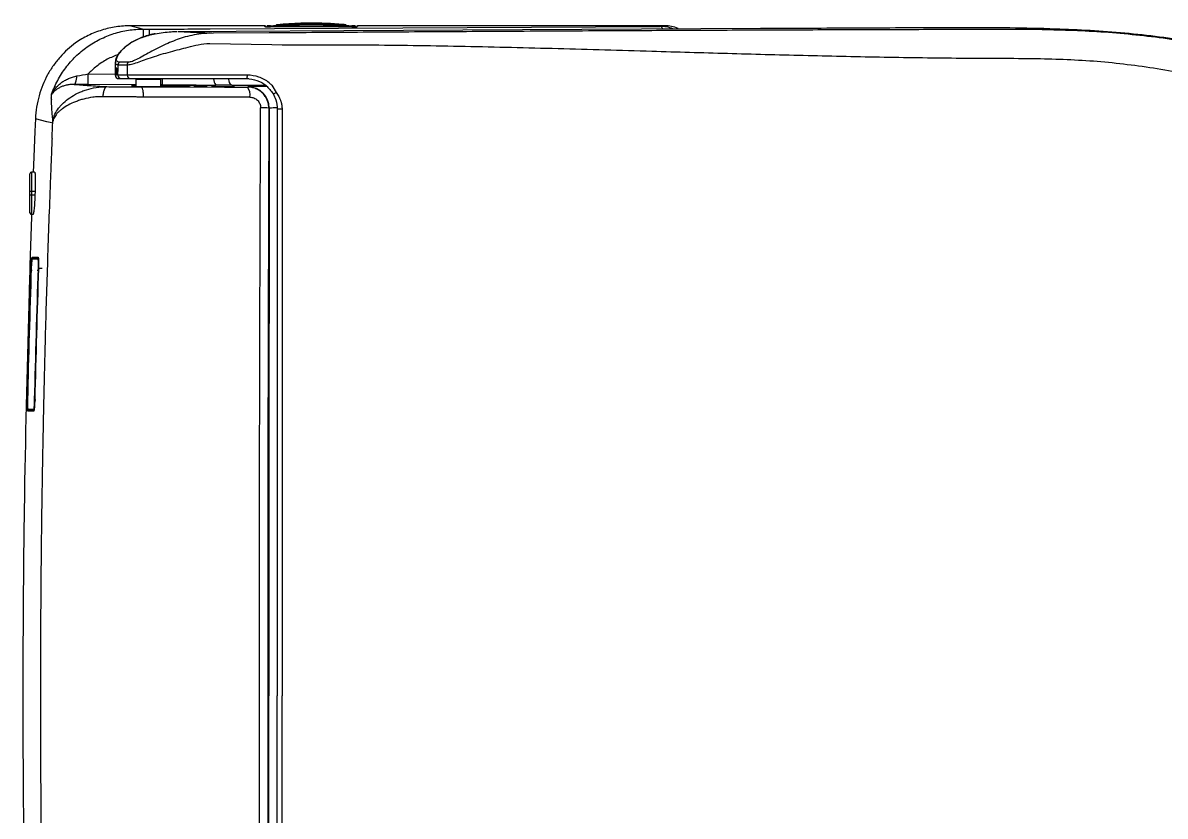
# Model space of a CAD drawing. Header units: millimetres. Extents: x 136 to 1356, y 36 to 868.
# Drawn here: x 136.5 to 460.3, y 643.4 to 868.3 of the extents above; entities that cross this region are included whole.
import ezdxf

# ---------------------------------------------------------------- set-up
doc = ezdxf.new("R2010")
doc.units = ezdxf.units.MM
doc.header["$LTSCALE"] = 20

msp = doc.modelspace()

# ---------------------------------------------------------------- linework, layer by layer
at = {"color": 7, "linetype": 'Continuous', "lineweight": 25}
for p, q in [((204.41, 867.5), (167.04, 867.5)), ((170.62, 866.56), (172.4, 866.56)), ((170.62, 866.56), (170.62, 864.35)), ((172.4, 864.87), (172.4, 866.56)), ((189.58, 866.61), (317.07, 867.32)), ((206.33, 865.46), (190.42, 865.39)), ((205.11, 867.24), (205.11, 867.49)), ((205.71, 867.49), (205.71, 867.24)), ((205.71, 867.22), (205.71, 867.24)), ((208.76, 865.47), (206.33, 865.46)), ((206.71, 867.5), (208.21, 867.5)), ((229.71, 867.22), (206.71, 867.22)), ((206.71, 867.22), (206.71, 867.21)), ((229.71, 867.21), (206.71, 867.21)), ((207.51, 867.3), (207.51, 867.45)), ((207.59, 867.29), (207.59, 867.29)), ((208.21, 867.33), (208.21, 867.48)), ((208.21, 867.27), (208.21, 867.33)), ((208.48, 867.78), (208.48, 867.62)), ((209.21, 867.38), (209.18, 867.68)), ((209.21, 867.38), (209.21, 867.27)), ((227.21, 867.27), (209.21, 867.27)), ((227.21, 867.38), (227.24, 867.68)), ((227.21, 867.27), (227.21, 867.38)), ((227.94, 867.62), (227.94, 867.78)), ((228.21, 867.5), (229.71, 867.5)), ((228.21, 867.48), (228.21, 867.33)), ((228.21, 867.33), (228.21, 867.27)), ((228.83, 867.29), (228.83, 867.29)), ((228.91, 867.45), (228.91, 867.3)), ((229.71, 867.21), (229.71, 867.22)), ((230.71, 867.49), (230.71, 867.24)), ((230.71, 867.24), (230.71, 867.22)), ((231.31, 867.49), (231.31, 867.24)), ((318.38, 867.5), (232.01, 867.5)), ((317.07, 867.32), (318.38, 867.5)), ((189.46, 862.5), (207.07, 862.15)), ((207.07, 862.15), (210.02, 862.1)), ((162.66, 855.5), (162.65, 853.51)), ((162.67, 857.24), (162.66, 855.5)), ((163.1, 855.5), (162.69, 855.5)), ((162.79, 857.32), (162.78, 857.24)), ((163.09, 853.51), (163.1, 855.5)), ((163.45, 856.45), (166.03, 856.41)), ((166.31, 857.13), (163.74, 857.17)), ((166.03, 856.41), (166.05, 853.5)), ((154.98, 850.85), (154.99, 853.85)), ((154.99, 853.85), (162.65, 853.81)), ((163.43, 853.5), (163.09, 853.51)), ((166.05, 853.5), (163.43, 853.5)), ((164.18, 852.5), (164.37, 852.5)), ((164.37, 852.5), (166.99, 852.5)), ((168.48, 852.3), (168.48, 850.33)), ((175.48, 852.3), (168.48, 852.3)), ((175.48, 852.3), (175.48, 850.25)), ((176.08, 850.73), (176.09, 852.49)), ((183.15, 852.5), (199.89, 852.5)), ((168.48, 850.78), (154.98, 850.85)), ((176.08, 850.73), (175.48, 850.74)), ((184.08, 850.64), (181.4, 850.61)), ((184.08, 850.64), (184.08, 850.54)), ((184.93, 850.5), (188.74, 850.5)), ((200.39, 850.15), (200.2, 850.12)), ((207.03, 850.63), (208.25, 848.58)), ((144.58, 846.67), (144.56, 846.6)), ((206.21, 844.13), (206.33, 844.15)), ((144.93, 839.85), (144.17, 840.05)), ((138.93, 826), (138.93, 820.5)), ((139.81, 826), (138.93, 826)), ((138.48, 820.5), (138.48, 825.55)), ((138.48, 819.5), (138.48, 820.5)), ((138.93, 820.5), (138.48, 820.5)), ((138.93, 819.5), (138.48, 819.5)), ((138.48, 814.45), (138.48, 819.5)), ((138.93, 820.5), (138.93, 819.5)), ((139.95, 820.5), (138.93, 820.5)), ((139.91, 819.5), (138.93, 819.5)), ((138.93, 819.5), (138.93, 814)), ((139.95, 820.5), (139.91, 819.5)), ((139.33, 814), (138.93, 814)), ((140.78, 801.37), (139.12, 801.37)), ((139.14, 801.86), (140.8, 801.86)), ((139.42, 801.66), (140.87, 801.66)), ((138.88, 798.16), (139.15, 798.16)), ((140.53, 798.16), (140.81, 798.16)), ((140.88, 798.67), (141.17, 798.66)), ((141.98, 798.66), (141.17, 798.66)), ((138.23, 792.01), (138.29, 792.01)), ((138.23, 792.01), (138.23, 792.01)), ((138.04, 763.33), (137.88, 763.33)), ((139.81, 763.33), (139.66, 763.33)), ((139.82, 761.47), (140.12, 761.46)), ((139.56, 758.26), (137.9, 758.26)), ((137.91, 758.77), (139.57, 758.77)), ((139.63, 758.46), (138.21, 758.46))]:
    msp.add_line(p, q, dxfattribs=at)
at = {"color": 7, "linetype": 'Continuous', "lineweight": 25, "flags": 128}
for points in [[(167.04, 867.5), (169.37, 866.89), (170.62, 866.56)], [(180.43, 865.86), (185.82, 865.61), (190.42, 865.39)], [(187.46, 865.9), (189.36, 865.91), (196.98, 865.95), (227.43, 866.12), (345.56, 866.79)], [(205.18, 867.23), (205.17, 867.24), (205.11, 867.24)], [(207.61, 867.29), (207.61, 867.29), (207.51, 867.3)], [(228.91, 867.3), (228.81, 867.29), (228.81, 867.29)], [(231.24, 867.23), (231.25, 867.24), (231.31, 867.24)], [(163.43, 853.5), (163.45, 855.49), (163.45, 856.45)], [(200.11, 853.53), (198.16, 853.53), (190.35, 853.53), (183.37, 853.53)], [(195.67, 850.67), (195.51, 850.73), (195.35, 850.88), (195.2, 851.12), (195.07, 851.45), (194.96, 851.84), (194.87, 852.29), (194.84, 852.49)], [(170.06, 850.17), (183.95, 850.14), (193.6, 850.13), (200.2, 850.12)], [(195.67, 850.67), (195.11, 850.67), (194.55, 850.67), (193.99, 850.67), (193.43, 850.67), (192.86, 850.67), (192.3, 850.68), (191.73, 850.68), (191.16, 850.68)], [(200.84, 847.23), (198.04, 847.24), (186.33, 847.26), (170.7, 847.28)], [(144.17, 840.05), (143.24, 840.29), (140.04, 841.14)]]:
    msp.add_lwpolyline(points, dxfattribs=at)
at = {"color": 7, "linetype": 'Continuous', "lineweight": 25}
for centre, radius, start, end in [((205.11, 867.19), 0.3, 7.5459, 90.004), ((207.51, 866.95), 0.5, 40.9588, 90.0011), ((208.51, 867.48), 0.3, 95.5635, 179.9962), ((208.51, 867.33), 0.3, 95.5635, 179.9962), ((227.91, 867.48), 0.3, 0.0038, 84.4365), ((227.91, 867.33), 0.3, 0.0038, 84.4365), ((228.91, 866.95), 0.5, 89.9987, 139.0414), ((231.31, 867.19), 0.3, 89.996, 172.4541), ((316.82, 866.2), 1.15, 27.6068, 77.4499), ((164.49, 856.46), 1.04, 136.6827, 180.1894), ((163.65, 853.5), 1, 181.274, 270), ((164.4, 853.47), 0.969, 178.1278, 267.9967), ((167.02, 853.47), 0.969, 178.1266, 267.9953), ((193.36, 852.4), 2.8, 178.1877, 218.0525), ((198.77, 853.28), 1.36, 325.275, 10.557), ((196.97, 847.88), 3.92, 350.4382, 34.6673), ((200.33, 844.15), 6, 359.9951, 89.471), ((204.22, 827.47), 16.77, 83.1838, 91.1557), ((209.52, 834.39), 9.46, 87.4273, 95.6594), ((138.93, 825.55), 0.45, 90, 180), ((138.93, 814.45), 0.45, 180, 270), ((139.42, 801.36), 0.3, 90.0618, 178.1089), ((141.09, 801.36), 0.3, 134.663, 178.0571), ((138.21, 758.76), 0.3, 178.6445, 269.9333), ((139.87, 758.76), 0.3, 178.7001, 221.6234)]:
    msp.add_arc(centre, radius, start, end, dxfattribs=at)
for centre, major_axis, ratio, start_param, end_param in [((171.98, 867.33), (50.06, -0.01), 0.015343, 4.720712, 5.071765), ((204.41, 867.49), (0.7, 0), 0.017455, 0, 1.570796), ((206.71, 867.24), (1.6, 0), 0.017455, 3.141593, 4.712389), ((206.71, 867.49), (1, 0), 0.017455, 1.570796, 3.141593), ((206.71, 867.24), (1, 0), 0.017455, 3.141593, 4.712389), ((208.61, 867.45), (1.1, 0), 0.017455, 1.942965, 3.141593), ((209.21, 867.3), (1.7, 0), 0.017455, 3.141593, 4.712389), ((227.21, 867.3), (1.7, 0), 0.017455, 4.712389, 6.283185), ((227.81, 867.45), (1.1, 0), 0.017455, 0, 1.198628), ((229.71, 867.49), (1, 0), 0.017455, 0, 1.570796), ((229.71, 867.24), (1.6, 0), 0.017455, 4.712389, 6.283185), ((229.71, 867.24), (1, 0), 0.017455, 4.712389, 6.283185), ((232.01, 867.49), (0.7, 0), 0.017455, 1.570796, 3.141593), ((316.96, 857.31), (9.64, 3.27), 0.981392, 0.867761, 1.23895), ((318.36, 857.5), (10, 1.33), 0.991812, 1.045927, 1.437837), ((175.48, 850.5), (8.25, -0.05), 0.017455, 2.58401, 3.699372), ((175.48, 850.5), (14, -0.08), 0.017455, 4.188889, 4.712487), ((175.48, 850.5), (8.25, -0.05), 0.017455, 5.024834, 7.85408), ((175.48, 850.5), (8.25, -0.05), 0.017455, 4.712487, 5.024834), ((175.58, 851.66), (60.48, -0.35), 0.015296, 4.720798, 4.972996), ((175.48, 850.5), (10, -0.06), 0.017455, 0.334554, 0.938024), ((175.48, 850.5), (14, -0.08), 0.017455, 0.328236, 0.909346), ((1468.61, 851.64), (9404.38, 0.02), 0.000103, 4.576616, 4.577633)]:
    msp.add_ellipse(centre, major_axis=major_axis, ratio=ratio, start_param=start_param, end_param=end_param, dxfattribs=at)
for points, knots in [([(227.84, 867.79), (227.64, 867.81), (226.64, 867.9), (222.45, 868.23), (216.21, 868.38), (210.8, 867.96), (208.58, 867.79)], [0, 0, 0, 0, 0.031117, 0.155592, 0.654028, 1, 1, 1, 1]), ([(209.18, 867.68), (209.38, 867.7), (210.38, 867.78), (214.57, 868.08), (220.41, 868.18), (225.42, 867.81), (227.24, 867.68)], [0, 0, 0, 0, 0.033197, 0.165993, 0.697752, 1, 1, 1, 1]), ([(144.64, 848.11), (145.11, 849.46), (145.68, 850.76), (146.68, 852.64), (147.04, 853.25), (147.81, 854.45), (148.22, 855.04), (149.49, 856.73), (150.42, 857.79), (151.94, 859.26), (152.47, 859.74), (153.56, 860.65), (154.13, 861.08), (155.86, 862.31), (157.07, 863.03), (158.96, 863.98), (159.61, 864.27), (160.92, 864.8), (161.59, 865.04), (163.62, 865.69), (165, 866.01), (167.78, 866.45), (169.19, 866.56), (170.62, 866.56)], [0, 0, 0, 0, 0.125, 0.125, 0.1875, 0.1875, 0.25, 0.25, 0.375, 0.375, 0.4375, 0.4375, 0.5, 0.5, 0.625, 0.625, 0.6875, 0.6875, 0.75, 0.75, 0.875, 0.875, 1, 1, 1, 1]), ([(167.04, 867.5), (165.65, 867.5), (164.27, 867.39), (161.54, 866.98), (160.2, 866.67), (158.21, 866.05), (157.54, 865.82), (156.25, 865.31), (155.62, 865.03), (153.75, 864.12), (152.55, 863.43), (151.4, 862.63)], [0, 0, 0, 0, 0.25, 0.25, 0.5, 0.5, 0.625, 0.625, 0.75, 0.75, 1, 1, 1, 1]), ([(173.96, 865.23), (173.87, 865.22), (173.17, 865.1), (171.87, 864.75), (170.11, 864.18), (168.47, 863.45), (166.95, 862.6), (165.61, 861.64), (164.46, 860.6), (163.55, 859.5), (162.97, 858.48), (162.7, 857.77), (162.7, 857.39), (162.7, 857.31)], [0, 0, 0, 0, 0.01364, 0.114017, 0.215708, 0.320185, 0.426387, 0.536883, 0.649749, 0.766157, 0.883077, 0.977794, 1, 1, 1, 1]), ([(163.74, 857.17), (163.47, 857.24), (162.9, 857.41), (163.09, 858.47), (163.75, 859.64), (164.94, 861.07), (167.01, 862.71), (170.2, 864.31), (172.7, 864.93), (173.96, 865.24)], [0, 0, 0, 0, 0.1224683, 0.2657643, 0.369169, 0.4726873, 0.6574592, 0.8284438, 1, 1, 1, 1]), ([(173.96, 865.24), (175.47, 865.48), (177.53, 865.82), (179.59, 865.85), (180.15, 865.86)], [0, 0, 0, 0, 0.730999, 1, 1, 1, 1]), ([(180.43, 865.86), (180.55, 865.86), (182.92, 865.87), (185.25, 865.88), (187.46, 865.9)], [0, 0, 0, 0, 0.0476798, 1, 1, 1, 1]), ([(190.17, 865.39), (189.12, 865.35), (187.17, 865.28), (184.41, 864.83), (182.73, 864.37), (181.91, 864.14)], [0, 0, 0, 0, 0.377587, 0.69581, 1, 1, 1, 1]), ([(205.39, 867.29), (205.38, 867.32), (205.35, 867.37), (205.31, 867.4), (205.3, 867.42)], [0, 0, 0, 0, 0.563562, 1, 1, 1, 1]), ([(209.21, 867.38), (209.13, 867.37), (208.95, 867.36), (208.66, 867.35), (208.41, 867.33), (208.24, 867.32), (208.22, 867.32), (208.21, 867.33)], [0, 0, 0, 0, 0.144958, 0.359285, 0.572921, 0.78643, 1, 1, 1, 1]), ([(208.6, 867.79), (208.59, 867.79), (208.56, 867.79), (208.52, 867.78), (208.49, 867.78), (208.47, 867.78), (208.45, 867.77), (208.42, 867.77), (208.37, 867.74), (208.32, 867.72), (208.31, 867.7), (208.3, 867.7)], [0, 0, 0, 0, 0.107114, 0.227941, 0.354337, 0.452608, 0.506941, 0.594201, 0.762706, 0.978953, 1, 1, 1, 1]), ([(208.58, 867.79), (208.57, 867.79), (208.55, 867.79), (208.52, 867.78), (208.49, 867.78), (208.48, 867.78), (208.48, 867.78), (208.48, 867.78)], [0, 0, 0, 0, 0.216351, 0.432574, 0.648354, 0.863098, 1, 1, 1, 1]), ([(208.48, 867.62), (208.49, 867.62), (208.5, 867.62), (208.62, 867.63), (208.8, 867.64), (209, 867.66), (209.13, 867.67), (209.18, 867.68)], [0, 0, 0, 0, 0.21308, 0.426286, 0.639961, 0.854669, 1, 1, 1, 1]), ([(422.1, 866.44), (414.74, 866.43), (400.03, 866.42), (378.12, 866.35), (356.37, 866.28), (334.79, 866.19), (311.6, 866.09), (286.82, 865.96), (260.54, 865.81), (234.51, 865.65), (217.34, 865.53), (208.76, 865.47)], [0, 0, 0, 0, 0.100333, 0.200505, 0.300528, 0.400464, 0.50038, 0.625369, 0.750369, 0.8752, 1, 1, 1, 1]), ([(227.21, 867.38), (224.22, 867.58), (218.22, 867.99), (212.22, 867.58), (209.21, 867.38)], [0, 0, 0, 0, 0.497965, 1, 1, 1, 1]), ([(228.21, 867.33), (228.2, 867.32), (228.19, 867.32), (228.07, 867.33), (227.85, 867.34), (227.55, 867.36), (227.32, 867.37), (227.21, 867.38)], [0, 0, 0, 0, 0.139314, 0.353701, 0.568927, 0.784534, 1, 1, 1, 1]), ([(227.24, 867.68), (227.31, 867.67), (227.47, 867.66), (227.68, 867.64), (227.84, 867.63), (227.93, 867.62), (227.93, 867.62), (227.94, 867.62)], [0, 0, 0, 0, 0.215998, 0.431882, 0.64702, 0.861011, 1, 1, 1, 1]), ([(228.06, 867.74), (228.05, 867.74), (228.02, 867.76), (227.99, 867.77), (227.96, 867.77), (227.95, 867.78), (227.93, 867.78), (227.9, 867.78), (227.87, 867.79), (227.84, 867.79), (227.84, 867.79)], [0, 0, 0, 0, 0.176254, 0.324826, 0.420267, 0.474377, 0.54502, 0.758744, 0.917236, 1, 1, 1, 1]), ([(227.94, 867.78), (227.94, 867.78), (227.93, 867.78), (227.92, 867.78), (227.89, 867.78), (227.86, 867.79), (227.85, 867.79), (227.84, 867.79)], [0, 0, 0, 0, 0.213318, 0.426745, 0.641019, 0.856497, 1, 1, 1, 1]), ([(345.56, 866.79), (346.51, 866.79), (348.42, 866.8), (350.41, 866.8), (351.42, 866.8)], [0, 0, 0, 0, 0.493877, 1, 1, 1, 1]), ([(351.42, 866.8), (360.06, 866.84), (377.34, 866.92), (403.26, 867.08), (427.11, 866.92), (448.89, 865.7), (468.49, 863.21), (487.89, 859.48), (505.68, 854.83), (521.87, 849.53), (536.49, 843.84), (550.78, 837.33), (564.65, 830.01), (577.33, 822.3), (588.84, 814.31), (599.25, 806.19), (609.18, 797.44), (618.54, 788.11), (627.25, 778.2), (635.29, 767.66), (642.54, 756.46), (648.94, 744.63), (654.35, 732.32), (657.51, 723.06), (659.83, 714.82), (661.57, 707.55), (663.22, 697.67), (664.27, 687.61), (664.4, 680.87), (664.47, 677.5)], [0, 0, 0, 0, 0.063141, 0.126282, 0.189411, 0.237439, 0.285568, 0.333695, 0.381717, 0.419846, 0.458072, 0.496319, 0.534521, 0.57263, 0.604677, 0.636863, 0.669095, 0.701299, 0.733417, 0.76542, 0.798073, 0.830835, 0.863581, 0.896211, 0.9022, 0.926167, 0.950769, 0.975398, 1, 1, 1, 1]), ([(526.6, 847.17), (521, 849.2), (509.8, 853.26), (492.57, 857.98), (475.14, 861.72), (457.53, 864.38), (439.84, 866.07), (428.01, 866.31), (422.1, 866.44)], [0, 0, 0, 0, 0.166895, 0.333562, 0.500355, 0.667039, 0.833639, 1, 1, 1, 1]), ([(151.4, 862.63), (149.82, 861.48), (148.36, 860.15), (146.37, 857.88), (145.73, 857.08), (144.54, 855.38), (143.99, 854.49), (142.49, 851.74), (141.68, 849.78), (140.79, 846.62), (140.55, 845.54), (140.2, 843.35), (140.09, 842.25), (140.04, 841.14)], [0, 0, 0, 0, 0.25, 0.25, 0.375, 0.375, 0.5, 0.5, 0.75, 0.75, 0.875, 0.875, 1, 1, 1, 1]), ([(166.03, 856.41), (166.41, 856.45), (167.18, 856.53), (168.88, 857.09), (170.88, 857.82), (173.17, 858.62), (175.67, 859.41), (178.27, 860.12), (180.85, 860.79), (182.5, 861.21), (183.31, 861.42)], [0, 0, 0, 0, 0.128125, 0.255833, 0.383492, 0.51112, 0.638651, 0.763727, 0.884877, 1, 1, 1, 1]), ([(181.91, 864.14), (180.44, 863.64), (178.2, 862.86), (175.26, 861.44), (173.04, 860.27), (170.94, 859.09), (169.06, 858.07), (167.41, 857.29), (166.68, 857.18), (166.31, 857.13)], [0, 0, 0, 0, 0.232842, 0.356869, 0.484104, 0.612103, 0.740844, 0.869793, 1, 1, 1, 1]), ([(183.31, 861.42), (184.26, 861.67), (186.28, 862.22), (188.36, 862.4), (189.45, 862.5)], [0, 0, 0, 0, 0.473704, 1, 1, 1, 1]), ([(210.02, 862.1), (218.58, 862.11), (235.7, 862.14), (261.8, 861.71), (288.15, 861.08), (312.97, 860.36), (336.16, 859.68), (357.68, 859.1), (379.31, 858.63), (401.03, 858.31), (415.58, 858.27), (422.84, 858.24)], [0, 0, 0, 0, 0.125209, 0.250388, 0.375626, 0.500722, 0.600616, 0.700446, 0.800284, 0.900209, 1, 1, 1, 1]), ([(163.5, 859.34), (162.46, 858.92), (160.27, 858.05), (157.39, 856.17), (155.75, 854.58), (154.99, 853.85)], [0, 0, 0, 0, 0.330242, 0.690748, 1, 1, 1, 1]), ([(422.84, 858.24), (428.55, 858.09), (439.96, 857.78), (457, 855.7), (473.85, 852.6), (490.45, 848.47), (506.79, 843.54), (517.46, 839.61), (522.78, 837.65)], [0, 0, 0, 0, 0.16739, 0.334623, 0.501594, 0.668201, 0.834187, 1, 1, 1, 1]), ([(162.78, 857.24), (162.75, 857.08), (162.65, 856.58), (163.13, 856.5), (163.45, 856.45)], [0, 0, 0, 0, 0.318463, 1, 1, 1, 1]), ([(166.31, 857.13), (166.27, 857.08), (166.19, 856.98), (166.1, 856.8), (166.04, 856.61), (166.03, 856.48), (166.03, 856.41)], [0, 0, 0, 0, 0.2474803, 0.5, 0.7525197, 1, 1, 1, 1]), ([(144.64, 848.11), (144.64, 848.1), (144.64, 848.09), (144.64, 848.09), (144.65, 848.1), (144.67, 848.13), (144.68, 848.16), (144.73, 848.25), (144.77, 848.32), (144.89, 848.55), (144.98, 848.7), (145.25, 849.15), (145.46, 849.44), (145.92, 850.01), (146.18, 850.28), (146.72, 850.81), (147.02, 851.06), (147.64, 851.54), (147.97, 851.76), (148.66, 852.17), (149.02, 852.36), (149.78, 852.69), (150.17, 852.84), (150.97, 853.09), (151.39, 853.19), (151.82, 853.27)], [0, 0, 0, 0, 0.007813, 0.007813, 0.015625, 0.015625, 0.03125, 0.03125, 0.0625, 0.0625, 0.125, 0.125, 0.25, 0.25, 0.375, 0.375, 0.5, 0.5, 0.625, 0.625, 0.75, 0.75, 0.875, 0.875, 1, 1, 1, 1]), ([(150.99, 850.88), (151.08, 850.89), (151.18, 850.95), (151.36, 851.18), (151.44, 851.35), (151.59, 851.78), (151.66, 852.04), (151.76, 852.62), (151.8, 852.94), (151.82, 853.27)], [0, 0, 0, 0, 0.25, 0.25, 0.5, 0.5, 0.75, 0.75, 1, 1, 1, 1]), ([(163.09, 853.51), (162.98, 853.51), (162.7, 853.51), (162.77, 853.51), (162.82, 853.51)], [0, 0, 0, 0, 0.391923, 1, 1, 1, 1]), ([(163.8, 852.5), (163.76, 852.5), (163.69, 852.5), (164.02, 852.5), (164.18, 852.5)], [0, 0, 0, 0, 0.5350871, 1, 1, 1, 1]), ([(183.37, 853.53), (182.54, 853.53), (180.88, 853.53), (178.33, 853.53), (175.85, 853.52), (173.48, 853.52), (171.3, 853.52), (169.36, 853.51), (167.74, 853.51), (166.67, 853.51), (166.2, 853.5), (166.05, 853.5)], [0, 0, 0, 0, 0.118029, 0.236059, 0.354085, 0.472112, 0.590162, 0.708212, 0.826302, 0.944393, 1, 1, 1, 1]), ([(166.99, 852.5), (167.13, 852.5), (167.57, 852.5), (168.56, 852.5), (170.08, 852.5), (171.88, 852.5), (173.92, 852.5), (176.13, 852.5), (178.45, 852.5), (180.82, 852.5), (182.38, 852.5), (183.15, 852.5)], [0, 0, 0, 0, 0.055608, 0.173701, 0.291793, 0.409844, 0.527895, 0.645921, 0.763946, 0.881973, 1, 1, 1, 1]), ([(199.89, 852.5), (200.88, 852.4), (202.86, 852.2), (205.57, 850.68), (206.78, 849.04), (207.39, 848.22)], [0, 0, 0, 0, 0.333164, 0.665988, 1, 1, 1, 1]), ([(200.53, 852.49), (200.34, 852.5), (200.13, 852.5), (199.92, 852.5), (199.9, 852.5), (199.89, 852.5)], [0, 0, 0, 0, 0.885439, 0.973209, 1, 1, 1, 1]), ([(207.03, 850.63), (206.78, 850.86), (205.72, 851.87), (203.43, 853.2), (201.22, 853.42), (200.11, 853.53)], [0, 0, 0, 0, 0.133428, 0.566785, 1, 1, 1, 1]), ([(150.99, 850.88), (150.89, 850.88), (150.79, 850.88), (150.59, 850.88), (150.49, 850.88), (150.19, 850.86), (150, 850.84), (149.44, 850.78), (149.08, 850.71), (148.39, 850.55), (148.06, 850.44), (147.44, 850.21), (147.15, 850.08), (146.6, 849.8), (146.35, 849.65), (145.88, 849.32), (145.67, 849.15), (145.28, 848.81), (145.11, 848.63), (144.89, 848.36), (144.82, 848.27), (144.73, 848.14), (144.7, 848.1), (144.65, 848.03), (144.63, 847.99), (144.61, 847.98)], [0, 0, 0, 0, 0.03125, 0.03125, 0.0625, 0.0625, 0.125, 0.125, 0.25, 0.25, 0.375, 0.375, 0.5, 0.5, 0.625, 0.625, 0.75, 0.75, 0.875, 0.875, 0.9375, 0.9375, 0.96875, 0.96875, 1, 1, 1, 1]), ([(145.01, 840.6), (145.01, 840.62), (145.02, 840.65), (145.02, 840.7), (145.03, 840.73), (145.04, 840.8), (145.05, 840.84), (145.07, 840.97), (145.09, 841.06), (145.15, 841.29), (145.19, 841.45), (145.33, 841.89), (145.45, 842.18), (145.85, 843.02), (146.19, 843.57), (146.8, 844.38), (147.03, 844.65), (147.5, 845.17), (147.76, 845.43), (148.57, 846.18), (149.17, 846.66), (150.48, 847.55), (151.2, 847.97), (152.37, 848.54), (152.78, 848.72), (153.61, 849.05), (154.04, 849.2), (155.35, 849.62), (156.27, 849.85), (157.73, 850.08), (158.22, 850.14), (158.98, 850.2), (159.23, 850.21), (159.61, 850.23), (159.8, 850.23), (159.99, 850.23), (160.12, 850.23), (160.18, 850.23), (160.25, 850.23)], [0, 0, 0, 0, 0.003906, 0.003906, 0.007813, 0.007813, 0.015625, 0.015625, 0.03125, 0.03125, 0.0625, 0.0625, 0.125, 0.125, 0.25, 0.25, 0.3125, 0.3125, 0.375, 0.375, 0.5, 0.5, 0.625, 0.625, 0.6875, 0.6875, 0.75, 0.75, 0.875, 0.875, 0.9375, 0.9375, 0.96875, 0.96875, 0.984375, 0.992187, 0.992187, 1, 1, 1, 1]), ([(150.99, 850.88), (152.33, 850.78), (153.74, 850.67), (156.02, 850.51), (156.81, 850.45), (158.46, 850.34), (159.32, 850.29), (160.25, 850.23)], [0, 0, 0, 0, 0.5, 0.5, 0.75, 0.75, 1, 1, 1, 1]), ([(159.24, 847.39), (159.26, 847.77), (159.29, 848.14), (159.4, 848.82), (159.48, 849.13), (159.66, 849.66), (159.77, 849.86), (160, 850.15), (160.12, 850.23), (160.25, 850.23)], [0, 0, 0, 0, 0.25, 0.25, 0.5, 0.5, 0.75, 0.75, 1, 1, 1, 1]), ([(160.25, 850.23), (161.04, 850.22), (161.84, 850.22), (163.47, 850.2), (164.3, 850.19), (166.79, 850.18), (168.43, 850.17), (170.06, 850.17)], [0, 0, 0, 0, 0.25, 0.25, 0.5, 0.5, 1, 1, 1, 1]), ([(170.7, 847.28), (170.7, 847.66), (170.68, 848.04), (170.61, 848.73), (170.57, 849.05), (170.45, 849.58), (170.38, 849.79), (170.23, 850.08), (170.14, 850.16), (170.06, 850.17)], [0, 0, 0, 0, 0.25, 0.25, 0.5, 0.5, 0.75, 0.75, 1, 1, 1, 1]), ([(206.21, 844.13), (206.21, 844.53), (206.17, 844.92), (206.01, 845.7), (205.9, 846.07), (205.6, 846.79), (205.41, 847.14), (204.97, 847.79), (204.72, 848.09), (204.16, 848.65), (203.85, 848.9), (203.2, 849.33), (202.85, 849.51), (202.31, 849.73), (202.12, 849.8), (201.74, 849.91), (201.55, 849.96), (200.98, 850.08), (200.59, 850.11), (200.2, 850.12)], [0, 0, 0, 0, 0.125, 0.125, 0.25, 0.25, 0.375, 0.375, 0.5, 0.5, 0.625, 0.625, 0.75, 0.75, 0.8125, 0.8125, 0.875, 0.875, 1, 1, 1, 1]), ([(205.63, 850.28), (205.59, 850.28), (204.33, 850.28), (202.51, 850.25), (200.82, 850.2), (200.51, 850.17), (200.39, 850.15)], [0, 0, 0, 0, 0.011161, 0.390277, 0.769546, 1, 1, 1, 1]), ([(207.39, 848.22), (207.4, 848.21), (207.42, 848.2), (207.5, 848.22), (207.66, 848.27), (207.93, 848.4), (208.14, 848.52), (208.25, 848.58)], [0, 0, 0, 0, 0.158881, 0.295425, 0.500737, 0.753214, 1, 1, 1, 1]), ([(208.25, 848.58), (208.4, 848.38), (208.67, 848.03), (209, 847.5), (209.24, 847.03), (209.42, 846.62), (209.55, 846.26), (209.65, 845.94), (209.73, 845.66), (209.78, 845.41), (209.83, 845.2), (209.86, 845.01), (209.88, 844.85), (209.9, 844.71), (209.91, 844.58), (209.92, 844.48), (209.93, 844.38), (209.93, 844.3), (209.94, 844.24), (209.94, 844.18), (209.94, 844.13), (209.94, 844.09), (209.95, 844.06), (209.95, 844.03), (209.95, 843.99), (209.95, 843.92), (209.95, 843.87), (209.95, 843.84)], [0, 0, 0, 0, 0.143822, 0.263485, 0.364919, 0.451675, 0.526283, 0.590674, 0.646391, 0.694697, 0.736644, 0.773117, 0.804854, 0.832472, 0.856478, 0.877287, 0.895242, 0.910634, 0.923726, 0.934767, 0.944003, 0.951676, 0.958014, 0.963225, 0.967497, 0.984582, 1, 1, 1, 1]), ([(144.58, 846.68), (144.58, 846.72), (144.57, 846.8), (144.56, 846.9), (144.55, 846.97), (144.54, 847.02), (144.54, 847.05), (144.54, 847.08), (144.55, 847.1), (144.55, 847.13), (144.55, 847.15), (144.55, 847.18), (144.55, 847.2), (144.55, 847.23), (144.56, 847.33), (144.58, 847.5), (144.59, 847.75), (144.61, 847.9), (144.61, 847.98)], [0, 0, 0, 0, 0.130025, 0.261509, 0.327293, 0.37081, 0.392081, 0.408321, 0.424568, 0.44082, 0.457078, 0.473342, 0.489612, 0.505888, 0.52217, 0.681203, 0.840477, 1, 1, 1, 1]), ([(145.01, 840.6), (144.93, 841.23), (144.87, 841.82), (144.77, 842.93), (144.64, 844.5), (144.59, 845.8), (144.56, 846.6)], [0, 0, 0, 0, 0.25, 0.25, 0.5, 1, 1, 1, 1]), ([(144.61, 847.98), (144.61, 847.99), (144.62, 848.01), (144.62, 848.05), (144.63, 848.08), (144.64, 848.11)], [0, 0, 0, 0, 0.5, 0.5, 1, 1, 1, 1]), ([(159.24, 847.39), (158.75, 847.4), (158.25, 847.38), (157.29, 847.33), (156.81, 847.28), (155.42, 847.1), (154.54, 846.93), (153.3, 846.61), (152.9, 846.49), (152.11, 846.23), (151.73, 846.1), (150.64, 845.67), (149.97, 845.35), (148.75, 844.69), (148.2, 844.34), (147.46, 843.8), (147.23, 843.61), (146.79, 843.24), (146.59, 843.05), (146.04, 842.48), (145.74, 842.1), (145.38, 841.52), (145.28, 841.33), (145.15, 841.02), (145.11, 840.92), (145.06, 840.75), (145.04, 840.69), (145.03, 840.59), (145.02, 840.57), (145.01, 840.53), (145.01, 840.51), (145, 840.44), (144.99, 840.4), (144.99, 840.36)], [0, 0, 0, 0, 0.0625, 0.0625, 0.125, 0.125, 0.25, 0.25, 0.3125, 0.3125, 0.375, 0.375, 0.5, 0.5, 0.625, 0.625, 0.6875, 0.6875, 0.75, 0.75, 0.875, 0.875, 0.9375, 0.9375, 0.96875, 0.96875, 0.984375, 0.984375, 0.988281, 0.988281, 0.992187, 0.992187, 1, 1, 1, 1]), ([(170.7, 847.28), (170.58, 847.28), (170.46, 847.29), (170.23, 847.29), (169.87, 847.29), (169.51, 847.29), (168.79, 847.3), (168.31, 847.3), (166.88, 847.31), (165.91, 847.32), (163.98, 847.34), (163.01, 847.35), (161.1, 847.37), (160.17, 847.38), (159.24, 847.39)], [0, 0, 0, 0, 0.03125, 0.03125, 0.0625, 0.125, 0.125, 0.25, 0.25, 0.5, 0.5, 0.75, 0.75, 1, 1, 1, 1]), ([(200.84, 847.23), (201.04, 847.23), (201.23, 847.21), (201.61, 847.14), (201.8, 847.09), (202.16, 846.94), (202.34, 846.85), (202.67, 846.64), (202.83, 846.52), (203.11, 846.25), (203.24, 846.1), (203.46, 845.77), (203.56, 845.59), (203.8, 845.05), (203.88, 844.65), (203.88, 844.25)], [0, 0, 0, 0, 0.125, 0.125, 0.25, 0.25, 0.375, 0.375, 0.5, 0.5, 0.625, 0.625, 0.75, 0.75, 1, 1, 1, 1]), ([(207.39, 848.22), (207.68, 847.66), (208.39, 846.29), (208.51, 844.73), (208.59, 843.8)], [0, 0, 0, 0, 0.40979, 1, 1, 1, 1]), ([(203.54, 677.5), (203.54, 680.98), (203.54, 684.45), (203.54, 691.4), (203.54, 694.88), (203.55, 705.3), (203.55, 712.25), (203.57, 733.1), (203.59, 747), (203.64, 774.79), (203.68, 788.69), (203.74, 809.52), (203.77, 816.47), (203.81, 826.89), (203.82, 830.36), (203.84, 835.57), (203.85, 837.3), (203.86, 839.91), (203.86, 840.77), (203.87, 842.51), (203.88, 843.38), (203.88, 844.25)], [0, 0, 0, 0, 0.0625, 0.0625, 0.125, 0.125, 0.25, 0.25, 0.5, 0.5, 0.75, 0.75, 0.875, 0.875, 0.9375, 0.9375, 0.96875, 0.96875, 0.984375, 0.984375, 1, 1, 1, 1]), ([(206.21, 844.13), (206.21, 843.26), (206.2, 842.4), (206.19, 840.66), (206.19, 839.79), (206.18, 837.19), (206.18, 835.46), (206.16, 830.25), (206.14, 826.78), (206.11, 816.37), (206.09, 809.43), (206.03, 788.61), (205.99, 774.72), (205.94, 746.95), (205.92, 733.06), (205.9, 712.23), (205.9, 705.28), (205.89, 691.39), (205.89, 684.45), (205.89, 677.5)], [0, 0, 0, 0, 0.015625, 0.015625, 0.03125, 0.03125, 0.0625, 0.0625, 0.125, 0.125, 0.25, 0.25, 0.5, 0.5, 0.75, 0.75, 0.875, 0.875, 1, 1, 1, 1]), ([(206.33, 844.15), (206.28, 816.38), (206.25, 788.61), (206.22, 746.94), (206.21, 733.06), (206.2, 712.22), (206.2, 705.28), (206.19, 691.39), (206.19, 684.45), (206.19, 677.5)], [0, 0, 0, 0, 0.5, 0.5, 0.75, 0.75, 0.875, 0.875, 1, 1, 1, 1]), ([(206.33, 844.15), (206.39, 844.18), (206.56, 844.23), (207.25, 844.3), (208.13, 844.34), (208.5, 844.35)], [0, 0, 0, 0, 0.26037, 0.6887, 1, 1, 1, 1]), ([(208.59, 843.8), (208.59, 830.75), (208.59, 804.66), (208.59, 765.49), (208.59, 726.32), (208.59, 696.99), (208.59, 680.72), (208.59, 677.5)], [0, 0, 0, 0, 0.2355064, 0.4710296, 0.7065387, 0.942071, 1, 1, 1, 1]), ([(209.95, 843.84), (209.95, 843.17), (209.94, 839.84), (209.93, 825.86), (209.95, 791.81), (209.94, 739.7), (209.94, 698.23), (209.94, 677.5)], [0, 0, 0, 0, 0.0120203, 0.0601017, 0.2524287, 0.6262137, 1, 1, 1, 1]), ([(140.04, 841.14), (140.03, 840.94), (139.99, 839.94), (139.81, 835.74), (139.61, 830.9), (139.45, 826.85), (139.42, 826)], [0, 0, 0, 0, 0.039596, 0.19798, 0.831516, 1, 1, 1, 1]), ([(144.93, 839.88), (144.93, 839.88), (144.93, 839.87), (144.93, 839.88), (144.93, 839.88), (144.93, 839.9), (144.94, 839.91), (144.94, 839.94), (144.94, 839.96), (144.95, 840.02), (144.95, 840.06), (144.97, 840.19), (144.98, 840.28), (144.99, 840.36)], [0, 0, 0, 0, 0.03125, 0.03125, 0.0625, 0.0625, 0.125, 0.125, 0.25, 0.25, 0.5, 0.5, 1, 1, 1, 1]), ([(144.99, 840.36), (144.99, 840.38), (144.99, 840.42), (145, 840.47), (145, 840.53), (145.01, 840.57), (145.01, 840.6)], [0, 0, 0, 0, 0.246129, 0.492653, 0.742886, 1, 1, 1, 1]), ([(144.75, 835.58), (144.69, 834.18), (144.57, 831.39), (144.4, 827.21), (144.15, 820.77), (143.83, 812.06), (143.45, 801.08), (143.11, 790.1), (142.88, 782.15), (142.75, 777.2), (142.7, 775.21), (142.65, 773.13), (142.59, 770.94), (142.54, 768.65), (142.48, 766.41), (142.44, 764.53), (142.41, 763.3), (142.4, 762.74), (142.4, 762.56), (142.4, 762.51), (142.39, 762.46), (142.39, 762.38), (142.38, 762.02), (142.36, 760.82), (142.27, 756.92), (142.15, 751.01), (142.01, 743.71), (141.92, 738.08), (141.85, 733.58), (141.8, 730.06), (141.75, 726.45), (141.72, 723.5), (141.69, 721.61), (141.68, 720.65), (141.66, 718.23), (141.6, 712.97), (141.55, 707.18), (141.52, 702.25), (141.51, 700.19), (141.48, 695.58), (141.45, 688.33), (141.44, 681.26), (141.43, 677.5)], [0, 0, 0, 0, 0.0266266, 0.053027, 0.0794275, 0.148912, 0.2183965, 0.2878819, 0.3573673, 0.3692794, 0.3818339, 0.3950306, 0.4088695, 0.4233507, 0.4384741, 0.4513397, 0.4591071, 0.4617764, 0.4620498, 0.4624132, 0.4627583, 0.463049, 0.4639229, 0.4695939, 0.4858499, 0.5379083, 0.581734, 0.6243836, 0.6447863, 0.6670511, 0.6911778, 0.7133292, 0.722924, 0.7270558, 0.7315308, 0.7688716, 0.8267165, 0.8413711, 0.8624909, 0.8657785, 0.9288315, 1, 1, 1, 1]), ([(139.81, 826), (139.83, 826), (139.85, 825.97), (139.88, 825.86), (139.89, 825.82), (139.91, 825.72), (139.92, 825.65), (139.95, 825.45), (139.96, 825.28), (139.98, 824.88), (139.99, 824.65), (140.01, 824.14), (140.01, 823.87), (140.01, 823.41), (140.01, 823.26), (140.01, 822.94), (140.01, 822.78), (140, 822.28), (140, 821.94), (139.98, 821.23), (139.97, 820.87), (139.95, 820.5)], [0, 0, 0, 0, 0.125, 0.125, 0.1875, 0.1875, 0.25, 0.25, 0.375, 0.375, 0.5, 0.5, 0.625, 0.625, 0.6875, 0.6875, 0.75, 0.75, 0.875, 0.875, 1, 1, 1, 1]), ([(139.91, 819.5), (139.9, 819.14), (139.88, 818.78), (139.86, 818.25), (139.85, 818.08), (139.83, 817.73), (139.81, 817.56), (139.78, 817.06), (139.76, 816.75), (139.71, 816.15), (139.68, 815.87), (139.63, 815.36), (139.6, 815.13), (139.56, 814.83), (139.54, 814.74), (139.52, 814.57), (139.5, 814.49), (139.46, 814.29), (139.43, 814.18), (139.38, 814.04), (139.36, 814), (139.33, 814)], [0, 0, 0, 0, 0.125, 0.125, 0.1875, 0.1875, 0.25, 0.25, 0.375, 0.375, 0.5, 0.5, 0.625, 0.625, 0.6875, 0.6875, 0.75, 0.75, 0.875, 0.875, 1, 1, 1, 1]), ([(138.96, 814), (138.83, 810.36), (138.57, 803.03), (138.35, 795.7), (138.23, 792.01)], [0, 0, 0, 0, 0.496643, 1, 1, 1, 1]), ([(138.81, 798.66), (138.82, 798.88), (138.83, 799.08), (138.85, 799.49), (138.86, 799.7), (138.88, 800.08), (138.9, 800.27), (138.92, 800.62), (138.94, 800.78), (138.97, 801.07), (138.98, 801.21), (139.02, 801.44), (139.03, 801.54), (139.06, 801.7), (139.08, 801.76), (139.11, 801.84), (139.12, 801.86), (139.14, 801.86)], [0, 0, 0, 0, 0.125, 0.125, 0.25, 0.25, 0.375, 0.375, 0.5, 0.5, 0.625, 0.625, 0.75, 0.75, 0.875, 0.875, 1, 1, 1, 1]), ([(138.95, 800.4), (138.95, 800.39), (138.93, 800.18), (138.89, 799.57), (138.86, 798.97), (138.85, 798.67)], [0, 0, 0, 0, 0.032398, 0.516175, 1, 1, 1, 1]), ([(139.42, 801.66), (139.4, 801.66), (139.34, 801.66), (139.25, 801.62), (139.18, 801.55), (139.13, 801.48), (139.08, 801.37), (139.04, 801.15), (138.99, 800.82), (138.96, 800.48), (138.95, 800.4)], [0, 0, 0, 0, 0.030193, 0.084147, 0.134096, 0.190341, 0.278516, 0.528328, 0.882654, 1, 1, 1, 1]), ([(139.12, 801.37), (139.11, 801.36), (139.07, 801.33), (139.01, 801.02), (138.97, 800.6), (138.95, 800.4)], [0, 0, 0, 0, 0.25326, 0.639938, 1, 1, 1, 1]), ([(140.54, 801.86), (140.52, 801.86), (140.49, 801.85), (140.46, 801.67), (140.46, 801.66)], [0, 0, 0, 0, 0.965508, 1, 1, 1, 1]), ([(140.88, 798.67), (140.89, 799.03), (140.89, 799.39), (140.9, 799.87), (140.9, 800.03), (140.89, 800.32), (140.89, 800.46), (140.88, 800.71), (140.88, 800.82), (140.86, 801.02), (140.86, 801.1), (140.84, 801.24), (140.83, 801.29), (140.81, 801.36), (140.8, 801.37), (140.78, 801.37)], [0, 0, 0, 0, 0.25, 0.25, 0.375, 0.375, 0.5, 0.5, 0.625, 0.625, 0.75, 0.75, 0.875, 0.875, 1, 1, 1, 1]), ([(140.8, 801.86), (140.81, 801.86), (140.83, 801.84), (140.85, 801.76), (140.86, 801.7), (140.88, 801.54), (140.89, 801.44), (140.91, 801.21), (140.92, 801.08), (140.93, 800.78), (140.93, 800.62), (140.93, 800.27), (140.93, 800.08), (140.93, 799.7), (140.93, 799.5), (140.92, 799.08), (140.91, 798.88), (140.91, 798.66)], [0, 0, 0, 0, 0.125, 0.125, 0.25, 0.25, 0.375, 0.375, 0.5, 0.5, 0.625, 0.625, 0.75, 0.75, 0.875, 0.875, 1, 1, 1, 1]), ([(138.29, 792.01), (137.68, 772.93), (137.23, 753.85), (136.77, 725.22), (136.65, 715.68), (136.51, 696.59), (136.48, 687.05), (136.47, 677.5)], [0, 0, 0, 0, 0.5, 0.5, 0.75, 0.75, 1, 1, 1, 1]), ([(137.9, 758.26), (137.89, 758.26), (137.87, 758.28), (137.85, 758.37), (137.83, 758.43), (137.81, 758.59), (137.8, 758.69), (137.78, 758.92), (137.77, 759.05), (137.76, 759.35), (137.76, 759.51), (137.75, 759.86), (137.75, 760.04), (137.74, 760.43), (137.74, 760.63), (137.75, 761.04), (137.75, 761.25), (137.76, 761.46)], [0, 0, 0, 0, 0.125, 0.125, 0.25, 0.25, 0.375, 0.375, 0.5, 0.5, 0.625, 0.625, 0.75, 0.75, 0.875, 0.875, 1, 1, 1, 1]), ([(137.79, 761.47), (137.78, 761.11), (137.78, 760.76), (137.78, 760.27), (137.79, 760.12), (137.79, 759.82), (137.8, 759.68), (137.81, 759.44), (137.81, 759.32), (137.83, 759.13), (137.84, 759.04), (137.86, 758.91), (137.87, 758.86), (137.89, 758.79), (137.9, 758.77), (137.91, 758.77)], [0, 0, 0, 0, 0.25, 0.25, 0.375, 0.375, 0.5, 0.5, 0.625, 0.625, 0.75, 0.75, 0.875, 0.875, 1, 1, 1, 1]), ([(137.79, 761.28), (137.79, 761.18), (137.78, 760.77), (137.78, 760.08), (137.81, 759.35), (137.84, 758.93), (137.88, 758.74), (137.93, 758.63), (138.02, 758.52), (138.12, 758.47), (138.19, 758.47), (138.21, 758.47)], [0, 0, 0, 0, 0.069857, 0.287593, 0.505897, 0.726472, 0.842252, 0.908075, 0.944523, 0.97978, 1, 1, 1, 1]), ([(139.85, 761.46), (139.84, 761.25), (139.84, 761.04), (139.82, 760.64), (139.81, 760.43), (139.8, 760.04), (139.78, 759.86), (139.76, 759.51), (139.75, 759.35), (139.72, 759.05), (139.71, 758.92), (139.68, 758.69), (139.66, 758.59), (139.63, 758.43), (139.62, 758.37), (139.59, 758.28), (139.58, 758.26), (139.56, 758.26)], [0, 0, 0, 0, 0.125, 0.125, 0.25, 0.25, 0.375, 0.375, 0.5, 0.5, 0.625, 0.625, 0.75, 0.75, 0.875, 0.875, 1, 1, 1, 1]), ([(139.57, 758.77), (139.6, 758.77), (139.62, 758.84), (139.66, 759.04), (139.67, 759.13), (139.7, 759.33), (139.71, 759.44), (139.73, 759.69), (139.74, 759.82), (139.76, 760.12), (139.77, 760.27), (139.79, 760.6), (139.8, 760.77), (139.81, 761.12), (139.81, 761.29), (139.82, 761.47)], [0, 0, 0, 0, 0.25, 0.25, 0.375, 0.375, 0.5, 0.5, 0.625, 0.625, 0.75, 0.75, 0.875, 0.875, 1, 1, 1, 1]), ([(139.24, 758.46), (139.25, 758.42), (139.26, 758.27), (139.29, 758.27), (139.3, 758.26)], [0, 0, 0, 0, 0.303008, 1, 1, 1, 1]), ([(136.47, 677.5), (136.48, 669.25), (136.5, 661), (136.61, 644.49), (136.69, 636.24), (137.03, 611.48), (137.38, 594.97), (137.83, 578.47)], [0, 0, 0, 0, 0.25, 0.25, 0.5, 0.5, 1, 1, 1, 1]), ([(141.43, 677.5), (141.43, 676.37), (141.43, 674.14), (141.44, 670.85), (141.45, 667.7), (141.46, 664.66), (141.47, 661.76), (141.49, 658.97), (141.5, 656.39), (141.52, 653.62), (141.53, 651.56), (141.55, 649.3), (141.56, 647.28), (141.58, 644.63), (141.6, 642.22), (141.62, 640.07), (141.64, 638.17), (141.66, 636.53), (141.67, 635.14), (141.69, 633.89), (141.71, 632.14), (141.77, 626.86), (141.89, 618.63), (142.06, 608.51), (142.23, 600.06), (142.34, 594.96), (142.39, 592.68), (142.39, 592.6), (142.39, 592.53), (142.4, 592.47), (142.4, 592.11), (142.43, 590.86), (142.53, 586.64), (142.69, 580.23), (142.9, 572.3), (143.15, 563.69), (143.45, 553.93), (143.83, 542.95), (144.23, 531.97), (144.57, 523.72), (144.8, 518.11), (144.89, 516.17), (144.93, 515.16)], [0, 0, 0, 0, 0.020989, 0.041205, 0.060649, 0.079319, 0.097218, 0.114343, 0.130696, 0.144966, 0.165531, 0.168732, 0.186614, 0.202948, 0.217736, 0.230977, 0.242671, 0.252817, 0.261417, 0.268226, 0.276056, 0.293672, 0.365751, 0.428044, 0.480669, 0.521823, 0.522303, 0.522847, 0.52329, 0.523643, 0.523997, 0.529808, 0.546855, 0.601951, 0.648307, 0.693414, 0.761074, 0.828733, 0.896392, 0.964051, 0.981347, 1, 1, 1, 1]), ([(203.88, 510.76), (203.88, 511.63), (203.87, 512.5), (203.86, 514.23), (203.86, 515.1), (203.85, 517.7), (203.84, 519.44), (203.82, 524.65), (203.81, 528.12), (203.77, 538.54), (203.74, 545.48), (203.68, 566.32), (203.64, 580.22), (203.59, 608.01), (203.57, 621.91), (203.55, 642.75), (203.55, 649.7), (203.54, 660.13), (203.54, 663.6), (203.54, 670.55), (203.54, 674.03), (203.54, 677.5)], [0, 0, 0, 0, 0.015625, 0.015625, 0.03125, 0.03125, 0.0625, 0.0625, 0.125, 0.125, 0.25, 0.25, 0.5, 0.5, 0.75, 0.75, 0.875, 0.875, 0.9375, 0.9375, 1, 1, 1, 1]), ([(205.89, 677.5), (205.89, 670.56), (205.89, 663.61), (205.9, 649.72), (205.9, 642.78), (205.92, 621.94), (205.94, 608.06), (205.99, 580.28), (206.03, 566.4), (206.09, 545.57), (206.11, 538.63), (206.14, 528.22), (206.16, 524.75), (206.18, 519.55), (206.18, 517.81), (206.19, 515.21), (206.19, 514.35), (206.2, 512.61), (206.21, 511.74), (206.21, 510.88)], [0, 0, 0, 0, 0.125, 0.125, 0.25, 0.25, 0.5, 0.5, 0.75, 0.75, 0.875, 0.875, 0.9375, 0.9375, 0.96875, 0.96875, 0.984375, 0.984375, 1, 1, 1, 1]), ([(206.33, 510.85), (206.28, 538.62), (206.25, 566.4), (206.22, 608.06), (206.21, 621.95), (206.2, 642.78), (206.2, 649.73), (206.19, 663.61), (206.19, 670.56), (206.19, 677.5)], [0, 0, 0, 0, 0.5, 0.5, 0.75, 0.75, 0.875, 0.875, 1, 1, 1, 1]), ([(208.59, 511.2), (208.59, 524.25), (208.59, 550.35), (208.59, 589.51), (208.59, 628.69), (208.59, 658.02), (208.59, 674.29), (208.59, 677.5)], [0, 0, 0, 0, 0.235506, 0.47103, 0.706539, 0.942071, 1, 1, 1, 1]), ([(209.95, 511.17), (209.95, 511.83), (209.94, 515.16), (209.93, 529.15), (209.95, 563.19), (209.94, 615.31), (209.94, 656.77), (209.94, 677.5)], [0, 0, 0, 0, 0.0120203, 0.0601017, 0.2524287, 0.6262137, 1, 1, 1, 1]), ([(351.42, 488.21), (360.06, 488.16), (377.34, 488.08), (403.26, 487.92), (427.11, 488.08), (448.89, 489.3), (468.49, 491.8), (487.89, 495.53), (505.68, 500.18), (521.87, 505.48), (536.49, 511.17), (550.78, 517.68), (564.65, 525), (577.33, 532.71), (588.84, 540.69), (599.25, 548.82), (609.18, 557.56), (618.54, 566.9), (627.25, 576.81), (635.29, 587.35), (642.54, 598.55), (648.94, 610.38), (654.35, 622.68), (657.51, 631.94), (659.83, 640.19), (661.57, 647.45), (663.22, 657.34), (664.27, 667.4), (664.4, 674.14), (664.47, 677.5)], [0, 0, 0, 0, 0.063141, 0.126282, 0.189411, 0.237439, 0.285568, 0.333695, 0.381717, 0.419846, 0.458072, 0.496319, 0.534521, 0.57263, 0.604677, 0.636863, 0.669095, 0.701299, 0.733417, 0.76542, 0.798073, 0.830835, 0.863581, 0.896211, 0.9022, 0.926167, 0.950769, 0.975398, 1, 1, 1, 1])]:
    msp.add_open_spline(points, degree=3, knots=knots, dxfattribs=at)
for points in [[(151.82, 853.27), (152.87, 853.44), (153.92, 853.64), (154.99, 853.85)], [(154.98, 850.85), (153.62, 850.86), (152.29, 850.87), (150.99, 850.88)], [(189.98, 850.31), (192.15, 850.31), (194.32, 850.3), (196.48, 850.3)], [(144.75, 835.58), (144.81, 837), (144.87, 838.42), (144.93, 839.85)], [(144.93, 839.85), (144.93, 839.86), (144.93, 839.87), (144.93, 839.88)], [(137.76, 761.46), (138.05, 773.87), (138.4, 786.27), (138.81, 798.66)], [(138.85, 798.67), (138.43, 786.28), (138.08, 773.87), (137.79, 761.47)], [(139.82, 761.47), (140.11, 773.87), (140.46, 786.28), (140.88, 798.67)], [(140.91, 798.66), (140.49, 786.27), (140.14, 773.87), (139.85, 761.46)]]:
    msp.add_open_spline(points, degree=3, dxfattribs=at)

doc.saveas('drawing.dxf')
